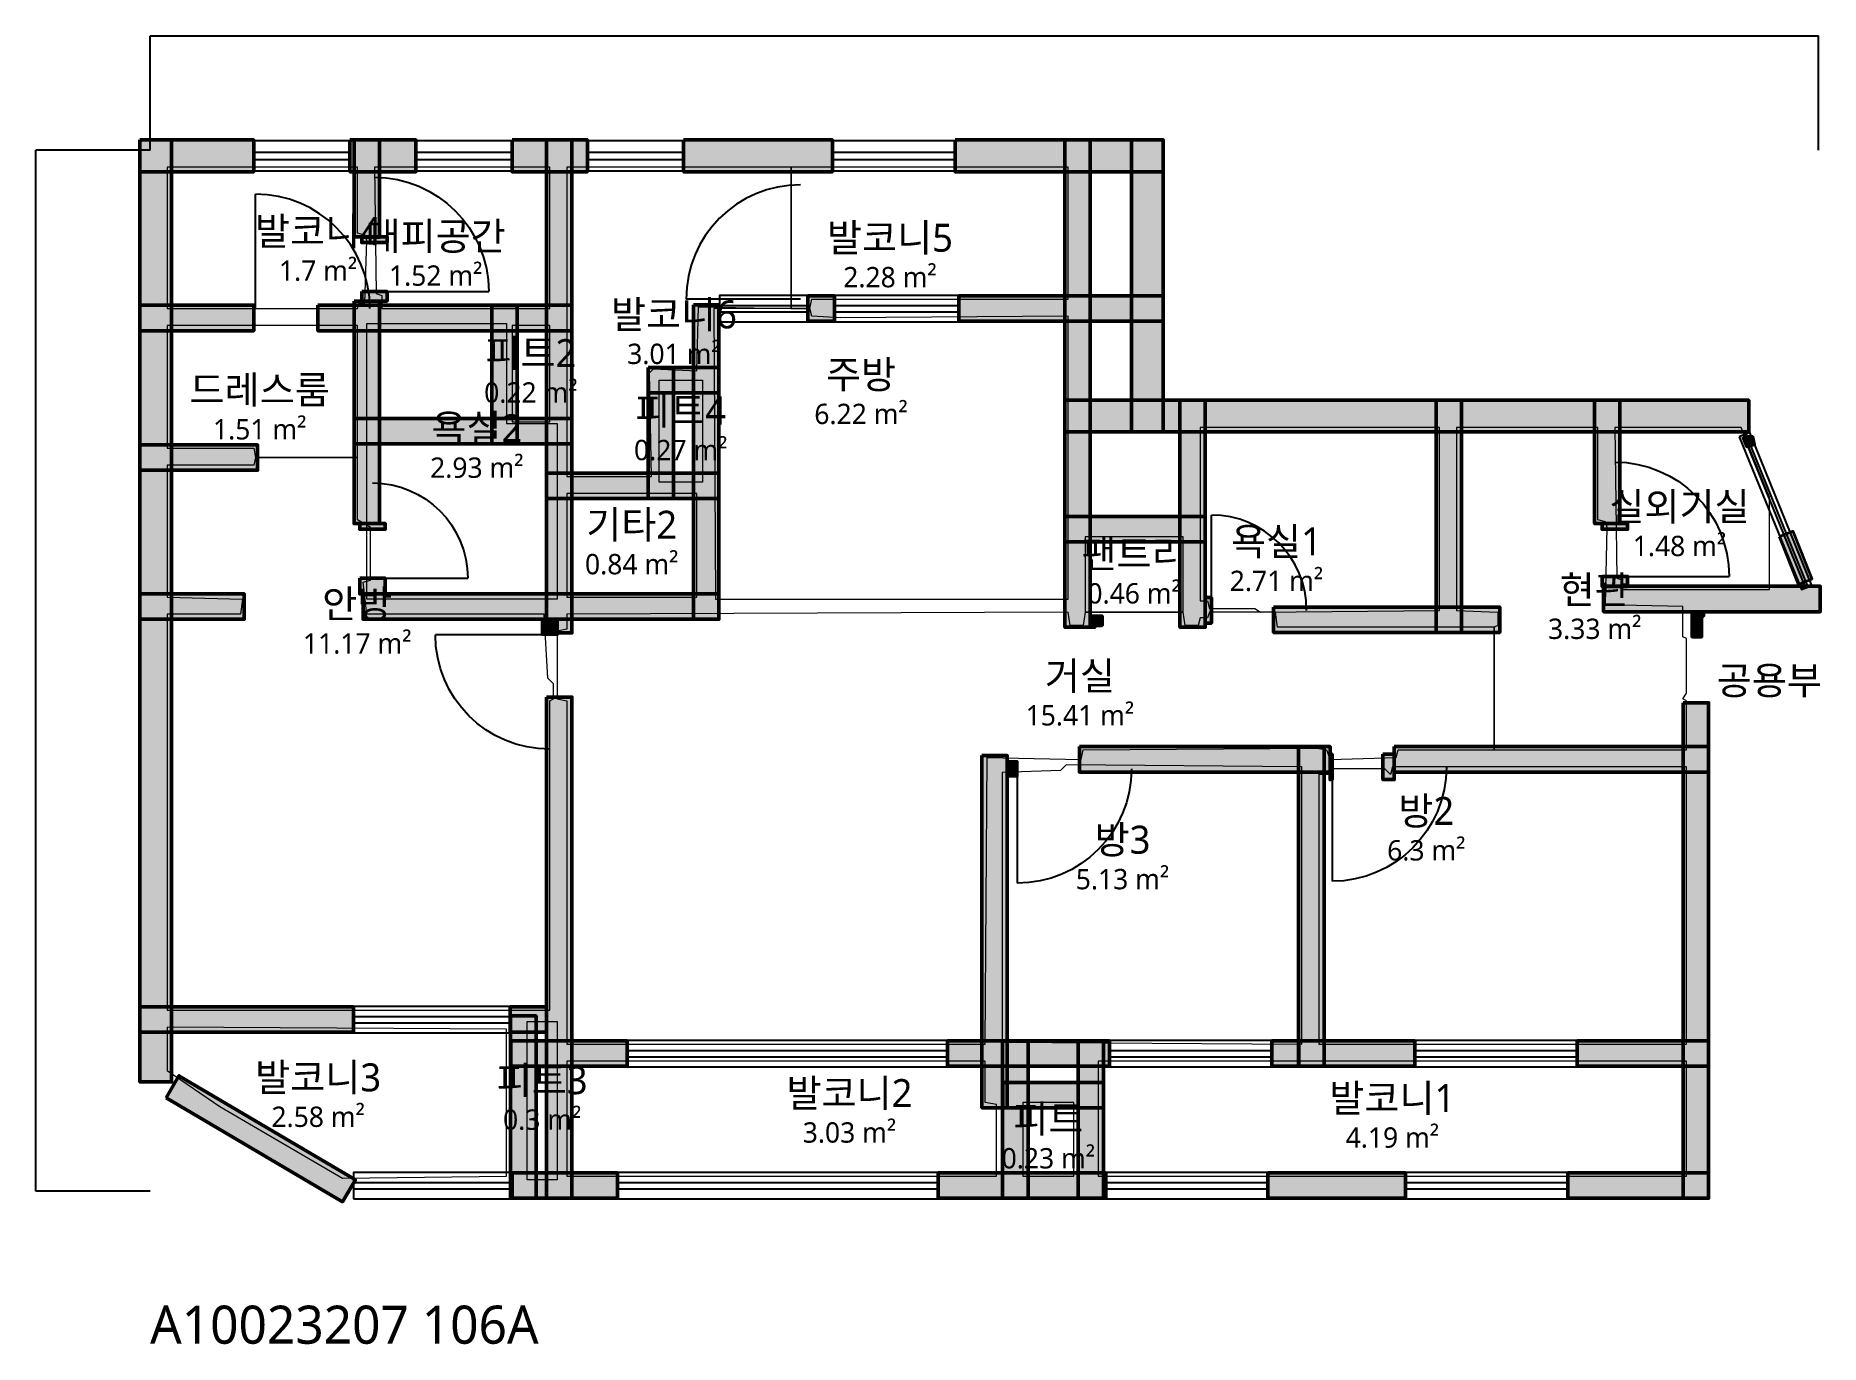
# Model space of a CAD drawing. Header units: millimetres. Extents: x -900 to 13150, y -1204 to 9093.
import ezdxf

# ---------------------------------------------------------------- set-up
doc = ezdxf.new("R2010")
doc.units = ezdxf.units.MM
for name, color, linetype, lineweight in [('A-ANNO-DIMS', 3, 'Continuous', 13), ('A-AREA', 9, 'Continuous', 13), ('A-AREA-IDEN', 7, 'Continuous', 18), ('A-AREA-PUBL', 9, 'Continuous', 13), ('A-DOOR', 4, 'Continuous', 25), ('A-GLAZ', 5, 'Continuous', 25), ('A-WALL-EXTR', 7, 'Continuous', 50), ('A-WALL-PATT', 8, 'Continuous', 9), ('A-WALL-PRTN', 8, 'Continuous', 35), ('A-WALL-STRC', 7, 'Continuous', 50)]:
    doc.layers.add(name, color=color, linetype=linetype, lineweight=lineweight)
doc.styles.add('OpenSansCondensed-Light', font='OpenSansCondensed-Light.ttf')
doc.styles.get("Standard").update_dxf_attribs({"font": 'malgun.ttf'})
doc.dimstyles.new('EZDXF', dxfattribs={"dimtxt": 0.25, "dimasz": 0.175, "dimexe": 0.375, "dimexo": 0.125, "dimgap": 0.1, "dimtad": 1, "dimlfac": 100, "dimzin": 12, "dimdsep": 46, "dimtxsty": 'OpenSansCondensed-Light', "dimblk": 'ARCHTICK', "dimcen": 2.5, "dimazin": 3, "dimtfac": 0.5, "dimtmove": 2, "dimatfit": 3})

# ---------------------------------------------------------------- blocks, each defined once
blk = doc.blocks.new('JJ-DOOR-SWING')
blk.add_line((0, 0), (0, 1000))
blk.add_arc((0, 0), 1000, 0, 90)
blk = doc.blocks.new('JJ-WIN-DOUBLE')
for p, q in [((0, 120), (1000, 120)), ((0, -120), (1000, -120))]:
    blk.add_line(p, q)
blk.add_lwpolyline([(0, -500), (1000, -500), (1000, 500), (0, 500)], close=True)
blk = doc.blocks.new('_ARCHTICK')
at = {"color": 0, "linetype": 'BYBLOCK', "const_width": 0.15}
blk.add_lwpolyline([(-0.5, -0.5), (0.5, 0.5)], dxfattribs=at)

msp = doc.modelspace()

# ---------------------------------------------------------------- hatches: boundary and pattern name
at = {"layer": 'A-WALL-PATT'}
h = msp.add_hatch(color=8, dxfattribs=at)
h.dxf.hatch_style = 1
h.paths.add_polyline_path([(-80.5, 8272.6), (169.5, 8272.6), (169.5, 860.8), (-80.5, 860.8)])
h = msp.add_hatch(color=8, dxfattribs=at)
h.dxf.hatch_style = 1
h.paths.add_polyline_path([(-80.1, 8272.9), (816.3, 8272.9), (816.3, 8022.9), (-80.1, 8022.9)])
h = msp.add_hatch(color=8, dxfattribs=at)
h.dxf.hatch_style = 1
h.paths.add_polyline_path([(1573.2, 8272.9), (2092.6, 8272.9), (2092.6, 8022.9), (1573.2, 8022.9)])
h = msp.add_hatch(color=8, dxfattribs=at)
h.dxf.hatch_style = 1
h.paths.add_polyline_path([(1573.2, 8272.9), (1607.3, 8272.9), (1607.3, 8022.9), (1573.2, 8022.9)])
h = msp.add_hatch(color=8, dxfattribs=at)
h.dxf.hatch_style = 1
h.paths.add_polyline_path([(1606.8, 8272.6), (1806.8, 8272.6), (1806.8, 7509.7), (1606.8, 7509.7)])
h = msp.add_hatch(color=8, dxfattribs=at)
h.dxf.hatch_style = 1
h.paths.add_polyline_path([(1806.2, 8272.9), (2092.6, 8272.9), (2092.6, 8022.9), (1806.2, 8022.9)])
h = msp.add_hatch(color=8, dxfattribs=at)
h.dxf.hatch_style = 1
h.paths.add_polyline_path([(2849.5, 8272.9), (3443.2, 8272.9), (3443.2, 8022.9), (2849.5, 8022.9)])
h = msp.add_hatch(color=8, dxfattribs=at)
h.dxf.hatch_style = 1
h.paths.add_polyline_path([(2849.5, 8272.9), (3121.1, 8272.9), (3121.1, 8022.9), (2849.5, 8022.9)])
h = msp.add_hatch(color=8, dxfattribs=at)
h.dxf.hatch_style = 1
h.paths.add_polyline_path([(3120.6, 8272.6), (3320.6, 8272.6), (3320.6, 4393), (3120.6, 4393)])
h = msp.add_hatch(color=8, dxfattribs=at)
h.dxf.hatch_style = 1
h.paths.add_polyline_path([(3320, 8272.9), (3443.2, 8272.9), (3443.2, 8022.9), (3320, 8022.9)])
h = msp.add_hatch(color=8, dxfattribs=at)
h.dxf.hatch_style = 1
h.paths.add_polyline_path([(4200.1, 8272.9), (5372.6, 8272.9), (5372.6, 8022.9), (4200.1, 8022.9)])
h = msp.add_hatch(color=8, dxfattribs=at)
h.dxf.hatch_style = 1
h.paths.add_polyline_path([(6337.3, 8272.9), (7975.8, 8272.9), (7975.8, 8022.9), (6337.3, 8022.9)])
h = msp.add_hatch(color=8, dxfattribs=at)
h.dxf.hatch_style = 1
h.paths.add_polyline_path([(7202, 8272.6), (7402, 8272.6), (7402, 4437.6), (7202, 4437.6)])
h = msp.add_hatch(color=8, dxfattribs=at)
h.dxf.hatch_style = 1
h.paths.add_polyline_path([(7726.1, 8272.6), (7976.1, 8272.6), (7976.1, 5975.1), (7726.1, 5975.1)])
h = msp.add_hatch(color=8, dxfattribs=at)
h.dxf.hatch_style = 1
h.paths.add_polyline_path([(1666.1, 7509.7), (1866.1, 7509.7), (1866.1, 7465.2), (1666.1, 7465.2)])
h = msp.add_hatch(color=8, dxfattribs=at)
h.dxf.hatch_style = 1
h.paths.add_polyline_path([(1666.1, 7079.3), (1866.1, 7079.3), (1866.1, 7005.1), (1666.1, 7005.1)])
h = msp.add_hatch(color=8, dxfattribs=at)
h.dxf.hatch_style = 1
h.paths.add_polyline_path([(5179.6, 7045.8), (5387.4, 7045.8), (5387.4, 6845.8), (5179.6, 6845.8)])
h = msp.add_hatch(color=8, dxfattribs=at)
h.dxf.hatch_style = 1
h.paths.add_polyline_path([(6366.9, 7045.8), (7975.8, 7045.8), (7975.8, 6845.8), (6366.9, 6845.8)])
h = msp.add_hatch(color=8, dxfattribs=at)
h.dxf.hatch_style = 1
h.paths.add_polyline_path([(-80.1, 6971.6), (816.3, 6971.6), (816.3, 6771.6), (-80.1, 6771.6)])
h = msp.add_hatch(color=8, dxfattribs=at)
h.dxf.hatch_style = 1
h.paths.add_polyline_path([(1320.9, 6971.6), (3320, 6971.6), (3320, 6771.6), (1320.9, 6771.6)])
h = msp.add_hatch(color=8, dxfattribs=at)
h.dxf.hatch_style = 1
h.paths.add_polyline_path([(1606.8, 7005.1), (1806.8, 7005.1), (1806.8, 5253.8), (1606.8, 5253.8)])
h = msp.add_hatch(color=8, dxfattribs=at)
h.dxf.hatch_style = 1
h.paths.add_polyline_path([(2690.2, 6971), (2890.2, 6971), (2890.2, 5881.6), (2690.2, 5881.6)])
h = msp.add_hatch(color=8, dxfattribs=at)
h.dxf.hatch_style = 1
h.paths.add_polyline_path([(4278.2, 6975.4), (4478.2, 6975.4), (4478.2, 4501.4), (4278.2, 4501.4)])
h = msp.add_hatch(color=8, dxfattribs=at)
h.dxf.hatch_style = 1
h.paths.add_polyline_path([(3922, 6481.2), (4122, 6481.2), (4122, 5451.2), (3922, 5451.2)])
h = msp.add_hatch(color=8, dxfattribs=at)
h.dxf.hatch_style = 1
h.paths.add_polyline_path([(3922.6, 6481.8), (4477.6, 6481.8), (4477.6, 6281.8), (3922.6, 6281.8)])
h = msp.add_hatch(color=8, dxfattribs=at)
h.dxf.hatch_style = 1
h.paths.add_polyline_path([(7202.5, 6224.8), (12585.5, 6224.8), (12585.5, 5974.8), (7202.5, 5974.8)])
h = msp.add_hatch(color=8, dxfattribs=at)
h.dxf.hatch_style = 1
h.paths.add_polyline_path([(8107.3, 6224.5), (8307.3, 6224.5), (8307.3, 4437.6), (8107.3, 4437.6)])
h = msp.add_hatch(color=8, dxfattribs=at)
h.dxf.hatch_style = 1
h.paths.add_polyline_path([(10125.7, 6224.5), (10325.7, 6224.5), (10325.7, 4397.5), (10125.7, 4397.5)])
h = msp.add_hatch(color=8, dxfattribs=at)
h.dxf.hatch_style = 1
h.paths.add_polyline_path([(11372.4, 6224.5), (11572.4, 6224.5), (11572.4, 5253.8), (11372.4, 5253.8)])
h = msp.add_hatch(color=8, dxfattribs=at)
h.dxf.hatch_style = 1
h.paths.add_polyline_path([(1607.3, 6081.1), (3320, 6081.1), (3320, 5881.1), (1607.3, 5881.1)])
h = msp.add_hatch(color=8, dxfattribs=at)
h.dxf.hatch_style = 1
h.paths.add_polyline_path([(12541, 5936.6), (12570.6, 5862.3), (12630, 5877.2), (12615.2, 5936.6)])
h = msp.add_hatch(color=8, dxfattribs=at)
h.dxf.hatch_style = 1
h.paths.add_polyline_path([(-80.1, 5873.3), (846, 5873.3), (846, 5673.3), (-80.1, 5673.3)])
h = msp.add_hatch(color=8, dxfattribs=at)
h.dxf.hatch_style = 1
h.paths.add_polyline_path([(3121.1, 5650.7), (4477.6, 5650.7), (4477.6, 5450.7), (3121.1, 5450.7)])
h = msp.add_hatch(color=8, dxfattribs=at)
h.dxf.hatch_style = 1
h.paths.add_polyline_path([(1651.3, 5253.8), (1851.3, 5253.8), (1851.3, 5209.3), (1651.3, 5209.3)])
h = msp.add_hatch(color=8, dxfattribs=at)
h.dxf.hatch_style = 1
h.paths.add_polyline_path([(7202.5, 5309.3), (8306.7, 5309.3), (8306.7, 5109.3), (7202.5, 5109.3)])
h = msp.add_hatch(color=8, dxfattribs=at)
h.dxf.hatch_style = 1
h.paths.add_polyline_path([(11431.7, 5253.8), (11631.7, 5253.8), (11631.7, 5209.3), (11431.7, 5209.3)])
h = msp.add_hatch(color=8, dxfattribs=at)
h.dxf.hatch_style = 1
h.paths.add_polyline_path([(12825.1, 5148.4), (12975, 4774.4), (13086.4, 4819.1), (12936.5, 5193.1)])
h = msp.add_hatch(color=8, dxfattribs=at)
h.dxf.hatch_style = 1
h.paths.add_polyline_path([(1651.3, 4823.4), (1851.3, 4823.4), (1851.3, 4700.3), (1651.3, 4700.3)])
h = msp.add_hatch(color=8, dxfattribs=at)
h.dxf.hatch_style = 1
h.paths.add_polyline_path([(11431.7, 4838.3), (11631.7, 4838.3), (11631.7, 4759.6), (11431.7, 4759.6)])
h = msp.add_hatch(color=8, dxfattribs=at)
h.dxf.hatch_style = 1
h.paths.add_polyline_path([(-80.1, 4700.8), (742.1, 4700.8), (742.1, 4500.8), (-80.1, 4500.8)])
h = msp.add_hatch(color=8, dxfattribs=at)
h.dxf.hatch_style = 1
h.paths.add_polyline_path([(1677.1, 4700.8), (4477.6, 4700.8), (4477.6, 4500.8), (1677.1, 4500.8)])
h = msp.add_hatch(color=8, dxfattribs=at)
h.dxf.hatch_style = 1
h.paths.add_polyline_path([(8306.7, 4671.1), (8355.7, 4671.1), (8355.7, 4471.1), (8306.7, 4471.1)])
h = msp.add_hatch(color=8, dxfattribs=at)
h.dxf.hatch_style = 1
h.paths.add_polyline_path([(11442.7, 4760.2), (13149.5, 4760.2), (13149.5, 4560.2), (11442.7, 4560.2)])
h = msp.add_hatch(color=8, dxfattribs=at)
h.dxf.hatch_style = 1
h.paths.add_polyline_path([(3086.4, 4501.4), (3206.4, 4501.4), (3206.4, 4378.2), (3086.4, 4378.2)])
h = msp.add_hatch(color=8, dxfattribs=at)
h.dxf.hatch_style = 1
h.paths.add_polyline_path([(7405.8, 4526.6), (7435.5, 4526.6), (7435.5, 4437.6), (7405.8, 4437.6)])
h = msp.add_hatch(color=8, dxfattribs=at)
h.dxf.hatch_style = 1
h.paths.add_polyline_path([(7435.5, 4526.6), (7435.5, 4452.4), (7494.9, 4452.4), (7494.9, 4526.6)])
h = msp.add_hatch(color=8, dxfattribs=at)
h.dxf.hatch_style = 1
h.paths.add_polyline_path([(8845.5, 4596.9), (10626.4, 4596.9), (10626.4, 4396.9), (8845.5, 4396.9)])
h = msp.add_hatch(color=8, dxfattribs=at)
h.dxf.hatch_style = 1
h.paths.add_polyline_path([(12140.2, 4556.3), (12229.3, 4556.3), (12229.3, 4526.6), (12140.2, 4526.6)])
h = msp.add_hatch(color=8, dxfattribs=at)
h.dxf.hatch_style = 1
h.paths.add_polyline_path([(12140.2, 4526.6), (12140.2, 4363.4), (12214.5, 4363.4), (12214.5, 4526.6)])
h = msp.add_hatch(color=8, dxfattribs=at)
h.dxf.hatch_style = 1
h.paths.add_polyline_path([(3120.6, 3888.4), (3320.6, 3888.4), (3320.6, -54.9), (3120.6, -54.9)])
h = msp.add_hatch(color=8, dxfattribs=at)
h.dxf.hatch_style = 1
h.paths.add_polyline_path([(12069.9, 3843.9), (12269.9, 3843.9), (12269.9, -54.9), (12069.9, -54.9)])
h = msp.add_hatch(color=8, dxfattribs=at)
h.dxf.hatch_style = 1
h.paths.add_polyline_path([(6548.9, 3428.4), (6748.9, 3428.4), (6748.9, 657.5), (6548.9, 657.5)])
h = msp.add_hatch(color=8, dxfattribs=at)
h.dxf.hatch_style = 1
h.paths.add_polyline_path([(6748.4, 3384.5), (6827, 3384.5), (6827, 3264.5), (6748.4, 3264.5)])
h = msp.add_hatch(color=8, dxfattribs=at)
h.dxf.hatch_style = 1
h.paths.add_polyline_path([(7316.8, 3498.7), (9290.7, 3498.7), (9290.7, 3298.7), (7316.8, 3298.7)])
h = msp.add_hatch(color=8, dxfattribs=at)
h.dxf.hatch_style = 1
h.paths.add_polyline_path([(9042.3, 3498.1), (9242.3, 3498.1), (9242.3, 984), (9042.3, 984)])
h = msp.add_hatch(color=8, dxfattribs=at)
h.dxf.hatch_style = 1
h.paths.add_polyline_path([(9290.7, 3439.3), (9305.5, 3439.3), (9305.5, 3239.3), (9290.7, 3239.3)])
h = msp.add_hatch(color=8, dxfattribs=at)
h.dxf.hatch_style = 1
h.paths.add_polyline_path([(9706.3, 3439.3), (9795.3, 3439.3), (9795.3, 3239.3), (9706.3, 3239.3)])
h = msp.add_hatch(color=8, dxfattribs=at)
h.dxf.hatch_style = 1
h.paths.add_polyline_path([(9795.3, 3498.7), (12269.4, 3498.7), (12269.4, 3298.7), (9795.3, 3298.7)])
h = msp.add_hatch(color=8, dxfattribs=at)
h.dxf.hatch_style = 1
h.paths.add_polyline_path([(-80.1, 1450.6), (1602.9, 1450.6), (1602.9, 1250.6), (-80.1, 1250.6)])
h = msp.add_hatch(color=8, dxfattribs=at)
h.dxf.hatch_style = 1
h.paths.add_polyline_path([(2834.7, 1450.6), (3121.1, 1450.6), (3121.1, 1250.6), (2834.7, 1250.6)])
h = msp.add_hatch(color=8, dxfattribs=at)
h.dxf.hatch_style = 1
h.paths.add_polyline_path([(2838.6, 1380.2), (3038.6, 1380.2), (3038.6, -54.9), (2838.6, -54.9)])
h = msp.add_hatch(color=8, dxfattribs=at)
h.dxf.hatch_style = 1
h.paths.add_polyline_path([(2839.2, 1183.4), (3754.9, 1183.4), (3754.9, 983.4), (2839.2, 983.4)])
h = msp.add_hatch(color=8, dxfattribs=at)
h.dxf.hatch_style = 1
h.paths.add_polyline_path([(6277.9, 1183.4), (7554.3, 1183.4), (7554.3, 983.4), (6277.9, 983.4)])
h = msp.add_hatch(color=8, dxfattribs=at)
h.dxf.hatch_style = 1
h.paths.add_polyline_path([(6277.9, 1183.4), (6549.5, 1183.4), (6549.5, 983.4), (6277.9, 983.4)])
h = msp.add_hatch(color=8, dxfattribs=at)
h.dxf.hatch_style = 1
h.paths.add_polyline_path([(6712.2, 1182.9), (6912.2, 1182.9), (6912.2, -54.9), (6712.2, -54.9)])
h = msp.add_hatch(color=8, dxfattribs=at)
h.dxf.hatch_style = 1
h.paths.add_polyline_path([(7305.8, 1182.9), (7505.8, 1182.9), (7505.8, -54.9), (7305.8, -54.9)])
h = msp.add_hatch(color=8, dxfattribs=at)
h.dxf.hatch_style = 1
h.paths.add_polyline_path([(7505.3, 1183.4), (7554.3, 1183.4), (7554.3, 983.4), (7505.3, 983.4)])
h = msp.add_hatch(color=8, dxfattribs=at)
h.dxf.hatch_style = 1
h.paths.add_polyline_path([(8830.6, 1183.4), (9958.6, 1183.4), (9958.6, 983.4), (8830.6, 983.4)])
h = msp.add_hatch(color=8, dxfattribs=at)
h.dxf.hatch_style = 1
h.paths.add_polyline_path([(8830.6, 1183.4), (9042.8, 1183.4), (9042.8, 983.4), (8830.6, 983.4)])
h = msp.add_hatch(color=8, dxfattribs=at)
h.dxf.hatch_style = 1
h.paths.add_polyline_path([(11234.9, 1183.4), (12269.4, 1183.4), (12269.4, 983.4), (11234.9, 983.4)])
h = msp.add_hatch(color=8, dxfattribs=at)
h.dxf.hatch_style = 1
h.paths.add_polyline_path([(125.8, 736.1), (1515, -83.2), (1616.6, 89.1), (227.4, 908.3)])
h = msp.add_hatch(color=8, dxfattribs=at)
h.dxf.hatch_style = 1
h.paths.add_polyline_path([(6712.8, 856.9), (7505.3, 856.9), (7505.3, 656.9), (6712.8, 656.9)])
h = msp.add_hatch(color=8, dxfattribs=at)
h.dxf.hatch_style = 1
h.paths.add_polyline_path([(2839.2, 144.5), (3680.7, 144.5), (3680.7, -55.5), (2839.2, -55.5)])
h = msp.add_hatch(color=8, dxfattribs=at)
h.dxf.hatch_style = 1
h.paths.add_polyline_path([(2849.5, 144.5), (3121.1, 144.5), (3121.1, -55.5), (2849.5, -55.5)])
h = msp.add_hatch(color=8, dxfattribs=at)
h.dxf.hatch_style = 1
h.paths.add_polyline_path([(6203.7, 144.5), (7524.6, 144.5), (7524.6, -55.5), (6203.7, -55.5)])
h = msp.add_hatch(color=8, dxfattribs=at)
h.dxf.hatch_style = 1
h.paths.add_polyline_path([(7505.3, 144.5), (7524.6, 144.5), (7524.6, -55.5), (7505.3, -55.5)])
h = msp.add_hatch(color=8, dxfattribs=at)
h.dxf.hatch_style = 1
h.paths.add_polyline_path([(8800.9, 144.5), (9884.4, 144.5), (9884.4, -55.5), (8800.9, -55.5)])
h = msp.add_hatch(color=8, dxfattribs=at)
h.dxf.hatch_style = 1
h.paths.add_polyline_path([(11160.7, 144.5), (12269.4, 144.5), (12269.4, -55.5), (11160.7, -55.5)])

# ---------------------------------------------------------------- linework, layer by layer
at = {"layer": 'A-AREA'}
for points in [[(133.6, 8058.9), (133.6, 6945.8), (1632.6, 6945.8), (1647.4, 6990.3), (1691.9, 6990.3), (1706.8, 7480.1), (1691.9, 7524.6), (1632.6, 7539.4), (1632.6, 8058.9)], [(1766.1, 8058.9), (1781, 7064.5), (1825.5, 7049.7), (1825.5, 6945.8), (3146.4, 6945.8), (3146.4, 8058.9)], [(5046.1, 8058.9), (3279.9, 8058.9), (3279.9, 5624.9), (3947.8, 5624.9), (3933, 6441.2), (3962.6, 6470.8), (4304, 6456), (4318.8, 6960.6), (5046.1, 6945.8)], [(5046.1, 8058.9), (5046.1, 6945.8), (5194.5, 6945.8), (5209.3, 7020), (7227.7, 7020), (7227.7, 8058.9)], [(4437.6, 6945.8), (4452.4, 4660.2), (7227.7, 4660.2), (7227.7, 6886.4), (5431.9, 6871.6), (5209.3, 6886.4), (5194.5, 6945.8)], [(133.6, 6812.2), (133.6, 5847.5), (816.3, 5847.5), (831.1, 5773.3), (1632.6, 5773.3), (1632.6, 6812.2)], [(3205.7, 6040.4), (3205.7, 4660.2), (1706.8, 4660.2), (1706.8, 6827), (2805, 6827), (2805, 6040.4)], [(2849.5, 6812.2), (2849.5, 6055.3), (3146.4, 6055.3), (3146.4, 6812.2)], [(4007.2, 5580.4), (4007.2, 6381.8), (4348.5, 6381.8), (4348.5, 5580.4)], [(8266.6, 6010.8), (8266.6, 4645.4), (8326, 4645.4), (8340.9, 4586), (8697, 4586), (8741.6, 4556.3), (10151.5, 4571.1), (10151.5, 6010.8)], [(10285.1, 6010.8), (10285.1, 4571.1), (10611.6, 4556.3), (10611.6, 4452.4), (10581.9, 4437.6), (10581.9, 3472.9), (12095.7, 3472.9), (12095.7, 3858.8), (12066, 3873.6), (12095.7, 3918.1), (12095.7, 4348.5), (12066, 4363.4), (12066, 4600.8), (11457.5, 4615.7), (11472.4, 5224.2), (11457.5, 5268.7), (11398.2, 5283.5), (11398.2, 6010.8)], [(11531.7, 6010.8), (11546.6, 4823.4), (11591.1, 4808.6), (11591.1, 4734.4), (12748.7, 4734.4), (12748.7, 5461.6), (12526.1, 6010.8)], [(133.6, 5713.9), (133.6, 4675), (727.2, 4660.2), (712.4, 4541.5), (133.6, 4541.5), (133.6, 1424.8), (3146.4, 1424.8), (3146.4, 3858.8), (3176.1, 3873.6), (3176.1, 3992.3), (3131.5, 4036.9), (3101.8, 4541.5), (1706.8, 4541.5), (1677.1, 4793.8), (1736.4, 4808.6), (1736.4, 5224.2), (1632.6, 5283.5), (1632.6, 5773.3), (831.1, 5773.3), (816.3, 5713.9)], [(3279.9, 5491.3), (3279.9, 4675), (4304, 4675), (4304, 5491.3)], [(7361.3, 5150), (7361.3, 4556.3), (8133.1, 4556.3), (8133.1, 5150)], [(3279.9, 1157.6), (6574.7, 1157.6), (6589.6, 3413.5), (7331.6, 3398.7), (7346.5, 3472.9), (9186.8, 3487.7), (9261, 3472.9), (9290.7, 3398.7), (9810.1, 3413.5), (9825, 3472.9), (10581.9, 3472.9), (10581.9, 4437.6), (8875.1, 4437.6), (8860.3, 4556.3), (8340.9, 4556.3), (8326, 4511.8), (8266.6, 4511.8), (8251.8, 4452.4), (8147.9, 4452.4), (8133.1, 4556.3), (7361.3, 4556.3), (7346.5, 4452.4), (7242.6, 4452.4), (7227.7, 4556.3), (3279.9, 4541.5), (3279.9, 4422.7), (3205.7, 4407.9), (3205.7, 3873.6), (3279.9, 3858.8)], [(6708.3, 3294.8), (6708.3, 1172.5), (9068.1, 1157.6), (9068.1, 3339.3), (7212.9, 3354.2), (7168.4, 3309.6)], [(9201.7, 3279.9), (9201.7, 1157.6), (12095.7, 1157.6), (12095.7, 3339.3), (9780.5, 3339.3), (9765.6, 3279.9), (9721.1, 3324.5), (9290.7, 3324.5), (9275.9, 3279.9)], [(133.6, 1291.2), (133.6, 949.8), (549.1, 667.9), (1513.8, 103.9), (2805, 118.7), (2805, 1276.4)], [(2968.3, 89), (2968.3, 1335.7), (3205.7, 1335.7), (3205.7, 89)], [(3279.9, 1024.1), (3279.9, 118.7), (6663.8, 118.7), (6663.8, 682.7), (6574.7, 697.5), (6574.7, 1024.1)], [(7465.2, 1024.1), (7465.2, 118.7), (12095.7, 118.7), (12095.7, 1024.1)], [(6871.6, 697.5), (6871.6, 118.7), (7272.3, 118.7), (7272.3, 697.5)]]:
    msp.add_lwpolyline(points, close=True, dxfattribs=at)
at = {"layer": 'A-GLAZ'}
for p, q in [((12542.9, 5948.8), (13032.7, 4746.7)), ((12562.7, 5956.9), (13052.5, 4754.8))]:
    msp.add_line(p, q, dxfattribs=at)
msp.add_lwpolyline([(12511.6, 5936.1), (13001.4, 4733.9), (13083.8, 4767.5), (12594, 5969.7)], close=True, dxfattribs=at)
at = {"layer": 'A-WALL-EXTR'}
for points in [[(-80.5, 8272.6), (169.5, 8272.6), (169.5, 860.8), (-80.5, 860.8)], [(-80.1, 8272.9), (816.3, 8272.9), (816.3, 8022.9), (-80.1, 8022.9)], [(1573.2, 8272.9), (2092.6, 8272.9), (2092.6, 8022.9), (1573.2, 8022.9)], [(1573.2, 8272.9), (1607.3, 8272.9), (1607.3, 8022.9), (1573.2, 8022.9)], [(1806.2, 8272.9), (2092.6, 8272.9), (2092.6, 8022.9), (1806.2, 8022.9)], [(2849.5, 8272.9), (3443.2, 8272.9), (3443.2, 8022.9), (2849.5, 8022.9)], [(2849.5, 8272.9), (3121.1, 8272.9), (3121.1, 8022.9), (2849.5, 8022.9)], [(3320, 8272.9), (3443.2, 8272.9), (3443.2, 8022.9), (3320, 8022.9)], [(4200.1, 8272.9), (5372.6, 8272.9), (5372.6, 8022.9), (4200.1, 8022.9)], [(6337.3, 8272.9), (7975.8, 8272.9), (7975.8, 8022.9), (6337.3, 8022.9)], [(7726.1, 8272.6), (7976.1, 8272.6), (7976.1, 5975.1), (7726.1, 5975.1)], [(7202.5, 6224.8), (12585.5, 6224.8), (12585.5, 5974.8), (7202.5, 5974.8)], [(12541, 5936.6), (12570.6, 5862.3), (12630, 5877.2), (12615.2, 5936.6)], [(7405.8, 4526.6), (7435.5, 4526.6), (7435.5, 4437.6), (7405.8, 4437.6)], [(7435.5, 4526.6), (7435.5, 4452.4), (7494.9, 4452.4), (7494.9, 4526.6)], [(12140.2, 4556.3), (12229.3, 4556.3), (12229.3, 4526.6), (12140.2, 4526.6)], [(12140.2, 4526.6), (12140.2, 4363.4), (12214.5, 4363.4), (12214.5, 4526.6)]]:
    msp.add_lwpolyline(points, close=True, dxfattribs=at)
at = {"layer": 'A-WALL-PRTN'}
for points in [[(12825.1, 5148.4), (12975, 4774.4), (13086.4, 4819.1), (12936.5, 5193.1)], [(3086.4, 4501.4), (3206.4, 4501.4), (3206.4, 4378.2), (3086.4, 4378.2)], [(6748.4, 3384.5), (6827, 3384.5), (6827, 3264.5), (6748.4, 3264.5)]]:
    msp.add_lwpolyline(points, close=True, dxfattribs=at)
at = {"layer": 'A-WALL-STRC'}
for points in [[(1606.8, 8272.6), (1806.8, 8272.6), (1806.8, 7509.7), (1606.8, 7509.7)], [(3120.6, 8272.6), (3320.6, 8272.6), (3320.6, 4393), (3120.6, 4393)], [(7202, 8272.6), (7402, 8272.6), (7402, 4437.6), (7202, 4437.6)], [(1666.1, 7509.7), (1866.1, 7509.7), (1866.1, 7465.2), (1666.1, 7465.2)], [(1666.1, 7079.3), (1866.1, 7079.3), (1866.1, 7005.1), (1666.1, 7005.1)], [(5179.6, 7045.8), (5387.4, 7045.8), (5387.4, 6845.8), (5179.6, 6845.8)], [(6366.9, 7045.8), (7975.8, 7045.8), (7975.8, 6845.8), (6366.9, 6845.8)], [(-80.1, 6971.6), (816.3, 6971.6), (816.3, 6771.6), (-80.1, 6771.6)], [(1320.9, 6971.6), (3320, 6971.6), (3320, 6771.6), (1320.9, 6771.6)], [(1606.8, 7005.1), (1806.8, 7005.1), (1806.8, 5253.8), (1606.8, 5253.8)], [(2690.2, 6971), (2890.2, 6971), (2890.2, 5881.6), (2690.2, 5881.6)], [(4278.2, 6975.4), (4478.2, 6975.4), (4478.2, 4501.4), (4278.2, 4501.4)], [(3922, 6481.2), (4122, 6481.2), (4122, 5451.2), (3922, 5451.2)], [(3922.6, 6481.8), (4477.6, 6481.8), (4477.6, 6281.8), (3922.6, 6281.8)], [(8107.3, 6224.5), (8307.3, 6224.5), (8307.3, 4437.6), (8107.3, 4437.6)], [(10125.7, 6224.5), (10325.7, 6224.5), (10325.7, 4397.5), (10125.7, 4397.5)], [(11372.4, 6224.5), (11572.4, 6224.5), (11572.4, 5253.8), (11372.4, 5253.8)], [(1607.3, 6081.1), (3320, 6081.1), (3320, 5881.1), (1607.3, 5881.1)], [(-80.1, 5873.3), (846, 5873.3), (846, 5673.3), (-80.1, 5673.3)], [(3121.1, 5650.7), (4477.6, 5650.7), (4477.6, 5450.7), (3121.1, 5450.7)], [(1651.3, 5253.8), (1851.3, 5253.8), (1851.3, 5209.3), (1651.3, 5209.3)], [(7202.5, 5309.3), (8306.7, 5309.3), (8306.7, 5109.3), (7202.5, 5109.3)], [(11431.7, 5253.8), (11631.7, 5253.8), (11631.7, 5209.3), (11431.7, 5209.3)], [(1651.3, 4823.4), (1851.3, 4823.4), (1851.3, 4700.3), (1651.3, 4700.3)], [(11431.7, 4838.3), (11631.7, 4838.3), (11631.7, 4759.6), (11431.7, 4759.6)], [(-80.1, 4700.8), (742.1, 4700.8), (742.1, 4500.8), (-80.1, 4500.8)], [(1677.1, 4700.8), (4477.6, 4700.8), (4477.6, 4500.8), (1677.1, 4500.8)], [(8306.7, 4671.1), (8355.7, 4671.1), (8355.7, 4471.1), (8306.7, 4471.1)], [(11442.7, 4760.2), (13149.5, 4760.2), (13149.5, 4560.2), (11442.7, 4560.2)], [(8845.5, 4596.9), (10626.4, 4596.9), (10626.4, 4396.9), (8845.5, 4396.9)], [(3120.6, 3888.4), (3320.6, 3888.4), (3320.6, -54.9), (3120.6, -54.9)], [(12069.9, 3843.9), (12269.9, 3843.9), (12269.9, -54.9), (12069.9, -54.9)], [(6548.9, 3428.4), (6748.9, 3428.4), (6748.9, 657.5), (6548.9, 657.5)], [(7316.8, 3498.7), (9290.7, 3498.7), (9290.7, 3298.7), (7316.8, 3298.7)], [(9042.3, 3498.1), (9242.3, 3498.1), (9242.3, 984), (9042.3, 984)], [(9290.7, 3439.3), (9305.5, 3439.3), (9305.5, 3239.3), (9290.7, 3239.3)], [(9706.3, 3439.3), (9795.3, 3439.3), (9795.3, 3239.3), (9706.3, 3239.3)], [(9795.3, 3498.7), (12269.4, 3498.7), (12269.4, 3298.7), (9795.3, 3298.7)], [(-80.1, 1450.6), (1602.9, 1450.6), (1602.9, 1250.6), (-80.1, 1250.6)], [(2834.7, 1450.6), (3121.1, 1450.6), (3121.1, 1250.6), (2834.7, 1250.6)], [(2838.6, 1380.2), (3038.6, 1380.2), (3038.6, -54.9), (2838.6, -54.9)], [(2839.2, 1183.4), (3754.9, 1183.4), (3754.9, 983.4), (2839.2, 983.4)], [(6277.9, 1183.4), (7554.3, 1183.4), (7554.3, 983.4), (6277.9, 983.4)], [(6277.9, 1183.4), (6549.5, 1183.4), (6549.5, 983.4), (6277.9, 983.4)], [(6712.2, 1182.9), (6912.2, 1182.9), (6912.2, -54.9), (6712.2, -54.9)], [(7305.8, 1182.9), (7505.8, 1182.9), (7505.8, -54.9), (7305.8, -54.9)], [(7505.3, 1183.4), (7554.3, 1183.4), (7554.3, 983.4), (7505.3, 983.4)], [(8830.6, 1183.4), (9958.6, 1183.4), (9958.6, 983.4), (8830.6, 983.4)], [(8830.6, 1183.4), (9042.8, 1183.4), (9042.8, 983.4), (8830.6, 983.4)], [(11234.9, 1183.4), (12269.4, 1183.4), (12269.4, 983.4), (11234.9, 983.4)], [(125.8, 736.1), (1515, -83.2), (1616.6, 89.1), (227.4, 908.3)], [(6712.8, 856.9), (7505.3, 856.9), (7505.3, 656.9), (6712.8, 656.9)], [(2839.2, 144.5), (3680.7, 144.5), (3680.7, -55.5), (2839.2, -55.5)], [(2849.5, 144.5), (3121.1, 144.5), (3121.1, -55.5), (2849.5, -55.5)], [(6203.7, 144.5), (7524.6, 144.5), (7524.6, -55.5), (6203.7, -55.5)], [(7505.3, 144.5), (7524.6, 144.5), (7524.6, -55.5), (7505.3, -55.5)], [(8800.9, 144.5), (9884.4, 144.5), (9884.4, -55.5), (8800.9, -55.5)], [(11160.7, 144.5), (12269.4, 144.5), (12269.4, -55.5), (11160.7, -55.5)]]:
    msp.add_lwpolyline(points, close=True, dxfattribs=at)

# ---------------------------------------------------------------- block references
at = {"layer": 'A-DOOR'}
for p, xscale, yscale, rotation in [((1766.1, 7079.3), 0.9, -0.9, 90), ((5120.3, 7020), 0.9, 0.9, 90), ((11531.7, 4838.3), 0.9, -0.9, 90), ((1751.3, 4823.4), 0.75, -0.75, 90), ((3146.4, 4378.2), 0.9, -0.9, -90)]:
    msp.add_blockref('JJ-DOOR-SWING', p, dxfattribs=dict(at, xscale=xscale, yscale=yscale, rotation=rotation))
for p, xscale, yscale in [((831.1, 6945.8), 0.9, 0.9), ((8355.7, 4571.1), 0.75, 0.75), ((6827, 3324.5), 0.9, -0.9), ((9305.5, 3339.3), 0.9, -0.9)]:
    msp.add_blockref('JJ-DOOR-SWING', p, dxfattribs=dict(at, xscale=xscale, yscale=yscale))
at = {"layer": 'A-GLAZ'}
for p, xscale, yscale in [((816.3, 8147.9), 0.7569000000000001, 0.23746200374335505), ((2092.6, 8147.9), 0.7569000000000001, 0.23746200374335505), ((3443.2, 8147.9), 0.7569000000000006, 0.23746200374335505), ((5372.6, 8147.9), 0.9646999999999998, 0.23746200374335505), ((4482.1, 6945.8), 0.6975, 0.20777925327543564), ((5387.4, 6945.8), 0.9795, 0.20777925327543564), ((1602.9, 1350.6), 1.2317999999999998, 0.20777925327543564), ((3754.9, 1083.4), 2.5229999999999997, 0.20777925327543564), ((7554.3, 1083.4), 1.2763000000000002, 0.20777925327543564), ((9958.6, 1083.4), 1.2762999999999993, 0.20777925327543564), ((1602.9, 44.5), 1.2466, 0.20777925327543564), ((3680.7, 44.5), 2.523, 0.20777925327543564), ((7524.6, 44.5), 1.2762999999999993, 0.20777925327543564), ((9884.4, 44.5), 1.276300000000001, 0.20777925327543564)]:
    msp.add_blockref('JJ-WIN-DOUBLE', p, dxfattribs=dict(at, xscale=xscale, yscale=yscale))

# ---------------------------------------------------------------- texts
at = {"layer": 'A-AREA-IDEN'}
for s, insert, char_height, attachment_point in [('발코니4', (1322.55556, 7542.67778), 220, 5), ('대피공간', (2248.48333, 7503.93333), 220, 5), ('발코니5', (5825.23333, 7491.56667), 220, 5), ('1.7 m²', (1322.55556, 7242.67778), 160, 5), ('1.52 m²', (2248.48333, 7203.93333), 160, 5), ('2.28 m²', (5825.23333, 7191.56667), 160, 5), ('발코니6', (4124.24444, 6888), 220, 5), ('피트2', (2997.95, 6583.75), 220, 5), ('3.01 m²', (4124.24444, 6588), 160, 5), ('주방', (5597.3, 6415.2), 220, 5), ('드레스룸', (863.3, 6294.33333), 220, 5), ('0.22 m²', (2997.95, 6283.75), 160, 5), ('피트4', (4177.85, 6131.1), 220, 5), ('6.22 m²', (5597.3, 6115.2), 160, 5), ('1.51 m²', (863.3, 5994.33333), 160, 5), ('욕실2', (2572.5, 5992.53333), 220, 5), ('0.27 m²', (4177.85, 5831.1), 160, 5), ('2.93 m²', (2572.5, 5692.53333), 160, 5), ('실외기실', (12040.57143, 5376.28571), 220, 5), ('기타2', (3791.95, 5233.15), 220, 5), ('욕실1', (8867.7125, 5101.475), 220, 5), ('팬트리', (7747.2, 5003.15), 220, 5), ('1.48 m²', (12040.57143, 5076.28571), 160, 5), ('0.84 m²', (3791.95, 4933.15), 160, 5), ('0.46 m²', (7747.2, 4703.15), 160, 5), ('2.71 m²', (8867.7125, 4801.475), 160, 5), ('현관', (11373.43333, 4724.45), 220, 5), ('안방', (1631.08, 4609.845), 220, 5), ('3.33 m²', (11373.43333, 4424.45), 160, 5), ('11.17 m²', (1631.08, 4309.845), 160, 5), ('거실', (7320.36552, 4043.56207), 220, 5), ('15.41 m²', (7320.36552, 3743.56207), 160, 5), ('방2', (10047.62222, 2981.38889), 220, 5), ('방3', (7655.68333, 2754.66667), 220, 5), ('6.3 m²', (10047.62222, 2681.38889), 160, 5), ('5.13 m²', (7655.68333, 2454.66667), 160, 5), ('발코니3', (1323.35, 884.65), 220, 5), ('피트3', (3087, 862.35), 220, 5), ('발코니2', (5506.13333, 760.96667), 220, 5), ('발코니1', (9780.45, 721.4), 220, 5), ('피트', (7071.95, 558.1), 220, 5), ('2.58 m²', (1323.35, 584.65), 160, 5), ('0.3 m²', (3087, 562.35), 160, 5), ('3.03 m²', (5506.13333, 460.96667), 160, 5), ('4.19 m²', (9780.45, 421.4), 160, 5), ('0.23 m²', (7071.95, 258.1), 160, 5), ('A10023207 106A', (0, -900), 300, 1)]:
    msp.add_mtext(s, dxfattribs=dict(at, insert=insert, char_height=char_height, attachment_point=attachment_point))
at = {"layer": 'A-AREA-PUBL', "insert": (12748.7, 4007.2), "char_height": 220, "attachment_point": 5}
msp.add_mtext('공용부', dxfattribs=at)

# ---------------------------------------------------------------- dimensions: what is measured, and where the dimension line sits
at = {"layer": 'A-ANNO-DIMS'}
msp.add_linear_dim(base=(0, 9092.43913), p1=(0, 8192.43913), p2=(13134.61708, 8192.43913), dimstyle='EZDXF', dxfattribs=at).render()
msp.add_linear_dim(base=(-900, 0), p1=(0, 0), p2=(0, 8192.43913), angle=90, dimstyle='EZDXF', dxfattribs=at).render()

doc.saveas('drawing.dxf')
